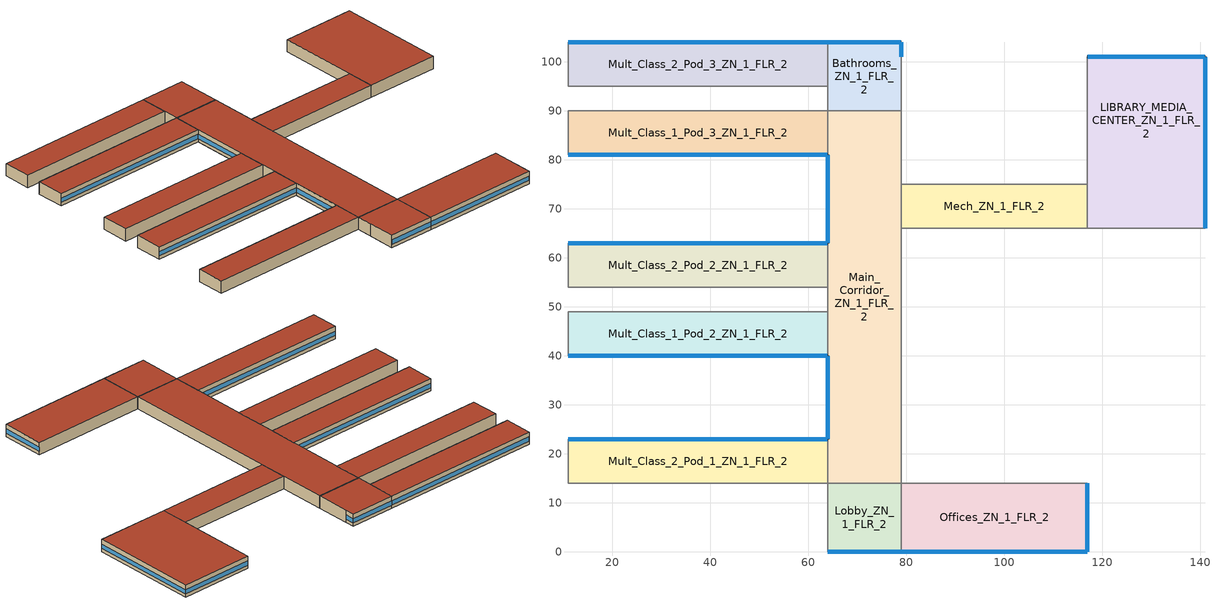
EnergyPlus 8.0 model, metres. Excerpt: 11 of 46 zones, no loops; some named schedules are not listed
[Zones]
Mult_Class_2_Pod_1_ZN_1_FLR_2
 floor to Mult_Class_2_Pod_1_ZN_1_FLR_1 (int_slab_floor): 11,23 64,23 64,14 11,14 z4
 wall outside (nonres_ext_wall): 64,23 11,23 z4:8
 wall to Corridor_Pod_1_ZN_1_FLR_2 (int_wall): 11,14 64,14 z4:8
 wall to Main_Corridor_ZN_1_FLR_2 (int_wall): 64,14 64,23 z4:8
 wall to Corner_Class_2_Pod_1_ZN_1_FLR_2 (int_wall): 11,23 11,14 z4:8
 window (Window_U_0.40_SHGC_0.38): 63.95,23 11.05,23 z5.1:6.5
 roof outside (nonres_roof): 11,14 64,14 64,23 11,23 z8
Mult_Class_1_Pod_2_ZN_1_FLR_2
 floor to Mult_Class_1_Pod_2_ZN_1_FLR_1 (int_slab_floor): 11,49 64,49 64,40 11,40 z4
 wall outside (nonres_ext_wall): 11,40 64,40 z4:8
 wall to Main_Corridor_ZN_1_FLR_2 (int_wall): 64,40 64,49 z4:8
 wall to Corridor_Pod_2_ZN_1_FLR_2 (int_wall): 64,49 11,49 z4:8
 wall to Corner_Class_1_Pod_2_ZN_1_FLR_2 (int_wall): 11,49 11,40 z4:8
 window (Window_U_0.40_SHGC_0.38): 11.05,40 63.95,40 z5.1:6.5
 roof outside (nonres_roof): 11,40 64,40 64,49 11,49 z8
Mult_Class_2_Pod_2_ZN_1_FLR_2
 floor to Mult_Class_2_Pod_2_ZN_1_FLR_1 (int_slab_floor): 11,63 64,63 64,54 11,54 z4
 wall outside (nonres_ext_wall): 64,63 11,63 z4:8
 wall to Corridor_Pod_2_ZN_1_FLR_2 (int_wall): 11,54 64,54 z4:8
 wall to Main_Corridor_ZN_1_FLR_2 (int_wall): 64,54 64,63 z4:8
 wall to Corner_Class_2_Pod_2_ZN_1_FLR_2 (int_wall): 11,63 11,54 z4:8
 window (Window_U_0.40_SHGC_0.38): 63.95,63 11.05,63 z5.1:6.5
 roof outside (nonres_roof): 11,54 64,54 64,63 11,63 z8
Mult_Class_1_Pod_3_ZN_1_FLR_2
 floor to Mult_Class_1_Pod_3_ZN_1_FLR_1 (int_slab_floor): 11,90 64,90 64,81 11,81 z4
 wall outside (nonres_ext_wall): 11,81 64,81 z4:8
 wall to Main_Corridor_ZN_1_FLR_2 (int_wall): 64,81 64,90 z4:8
 wall to Corridor_Pod_3_ZN_1_FLR_2 (int_wall): 64,90 11,90 z4:8
 wall to Corner_Class_1_Pod_3_ZN_1_FLR_2 (int_wall): 11,90 11,81 z4:8
 window (Window_U_0.40_SHGC_0.38): 11.05,81 63.95,81 z5.1:6.5
 roof outside (nonres_roof): 11,81 64,81 64,90 11,90 z8
Mult_Class_2_Pod_3_ZN_1_FLR_2
 floor to Mult_Class_2_Pod_3_ZN_1_FLR_1 (int_slab_floor): 11,104 64,104 64,95 11,95 z4
 wall outside (nonres_ext_wall): 64,104 11,104 z4:8
 wall to Corridor_Pod_3_ZN_1_FLR_2 (int_wall): 11,95 64,95 z4:8
 wall to Bathrooms_ZN_1_FLR_2 (int_wall): 64,95 64,104 z4:8
 wall to Corner_Class_2_Pod_3_ZN_1_FLR_2 (int_wall): 11,104 11,95 z4:8
 window (Window_U_0.40_SHGC_0.38): 63.95,104 11.05,104 z5.1:6.5
 roof outside (nonres_roof): 11,95 64,95 64,104 11,104 z8
Main_Corridor_ZN_1_FLR_2
 floor to Main_Corridor_ZN_1_FLR_1 (int_slab_floor): 64,90 79,90 79,14 64,14 z4
 wall outside (nonres_ext_wall): 64,81 64,63 / 64,40 64,23 z4:8
 wall to Lobby_ZN_1_FLR_2 (int_wall): 64,14 79,14 z4:8
 wall to Gym_ZN_1_FLR_1 (int_wall): 79,14 79,66 z4:8
 wall to Mech_ZN_1_FLR_2 (int_wall): 79,66 79,75 z4:8
 wall to Auditorium_ZN_1_FLR_1 (nonres_ext_wall): 79,75 79,90 z4:8
 wall to Bathrooms_ZN_1_FLR_2 (int_wall): 79,90 64,90 z4:8
 wall to Corridor_Pod_2_ZN_1_FLR_2 (int_wall): 64,54 64,49 z4:8
 window (Window_U_0.40_SHGC_0.38): 64,80.95 64,63.05 / 64,39.95 64,23.05 z5.1:6.51
 roof outside (nonres_roof): 64,14 79,14 79,90 64,90 z8
Lobby_ZN_1_FLR_2
 floor to Lobby_ZN_1_FLR_1 (int_slab_floor): 64,14 79,14 79,0 64,0 z4
 wall outside (nonres_ext_wall): 64,0 79,0 z4:8
 wall to Offices_ZN_1_FLR_2 (int_wall): 79,0 79,14 z4:8
 wall to Corridor_Pod_1_ZN_1_FLR_2 (int_wall): 64,14 64,9 z4:8
 wall to Mult_Class_1_Pod_1_ZN_1_FLR_2 (int_wall): 64,9 64,0 z4:8
 window (Window_U_0.40_SHGC_0.38): 64.05,0 78.95,0 z5.1:6.51
 roof outside (nonres_roof): 64,0 79,0 79,14 64,14 z8
Bathrooms_ZN_1_FLR_2
 floor to Bathrooms_ZN_1_FLR_1 (int_slab_floor): 64,104 79,104 79,90 64,90 z4
 wall outside (nonres_ext_wall): 79,101 79,104 64,104 z4:8
 wall to Auditorium_ZN_1_FLR_1 (nonres_ext_wall): 79,90 79,101 z4:8
 wall to Corridor_Pod_3_ZN_1_FLR_2 (int_wall): 64,95 64,90 z4:8
 window (Window_U_0.40_SHGC_0.38): 79,101.05 79,103.95 z5.1:6.55; 78.95,104 64.05,104 z5.1:6.51
 roof outside (nonres_roof): 64,90 79,90 79,104 64,104 z8
Offices_ZN_1_FLR_2
 floor to Offices_ZN_1_FLR_1 (int_slab_floor): 79,14 117,14 117,0 79,0 z4
 wall outside (nonres_ext_wall): 79,0 117,0 117,14 z4:8
 wall to Gym_ZN_1_FLR_1 (int_wall): 117,14 79,14 z4:8
 window (Window_U_0.40_SHGC_0.38): 79.05,0 116.95,0 z5.1:6.5; 117,0.05 117,13.95 z5.1:6.51
 roof outside (nonres_roof): 79,0 117,0 117,14 79,14 z8
LIBRARY_MEDIA_CENTER_ZN_1_FLR_2
 floor to Kitchen_ZN_1_FLR_1 (int_slab_floor): 117,75 141,75 141,66 117,66 z4
 floor to Cafeteria_ZN_1_FLR_1 (int_slab_floor): 117,101 141,101 141,75 117,75 z4
 wall outside (nonres_ext_wall): 141,66 141,101 117,101 z4:8
 wall to Aux_Gym_ZN_1_FLR_1 (int_wall): 117,66 141,66 z4:8
 wall to Mech_ZN_1_FLR_2 (int_wall): 117,75 117,66 z4:8
 wall to Auditorium_ZN_1_FLR_1 (int_wall): 117,101 117,75 z4:8
 window (Window_U_0.40_SHGC_0.38): 141,66.05 141,100.95 z5.1:6.5; 140.95,101 117.05,101 z5.1:6.51
 roof outside (nonres_roof): 117,66 141,66 141,101 117,101 z8
Mech_ZN_1_FLR_2
 floor to Mech_ZN_1_FLR_1 (int_slab_floor): 79,75 117,75 117,66 79,66 z4
 wall to Gym_ZN_1_FLR_1 (int_wall): 79,66 117,66 z4:8
 wall to Auditorium_ZN_1_FLR_1 (int_wall): 117,75 79,75 z4:8
 roof outside (nonres_roof): 79,66 117,66 117,75 79,75 z8
[Building]
Secondary School: North Axis {deg}=0; Terrain=City; Loads Convergence Tolerance Value=0.04; Temperature Convergence Tolerance Value {deltaC}=0.2; Solar Distribution=FullInteriorAndExterior; Maximum Number of Warmup Days=25; Minimum Number of Warmup Days=6
[Site:Location]
Site:Location=Denver-Aurora-Buckley.AFB_CO_USA WMO=724695; Latitude {N+ S-}=39.72; Longitude {W- E+}=-104.75; Time Zone Relative to GMT {GMT+/-}=-7; Elevation {m}=1726
[SizingPeriod:DesignDay] Day of Month=21; Dry-Bulb Temperature Range Modifier Type=DefaultMultipliers; Humidity Condition Type=Wetbulb; Barometric Pressure {Pa}=82237; Rain {Yes/No}=No; Snow on ground {Yes/No}=No; Daylight Savings Time Indicator=No
Name | Month | Day Type | Maximum Dry-Bulb Temperature {C} | Daily Dry-Bulb Temperature Range {C} | Wetbulb at Maximum Dry-Bulb {C} | Wind Speed {m/s} design conditions vs. traditional 6.71 m/s (15 mph) | Wind Direction {Degrees; N=0, S=180} | Solar Model Indicator | Clearness {0.0 to 1.1} | Wind Speed {m/s} design conditions vs. traditional 3.35 m/s (7mph) | ASHRAE Clear Sky Optical Depth for Beam Irradiance (taub) | ASHRAE Clear Sky Optical Depth for Diffuse Irradiance (taud)
Denver-Aurora-Buckley.AFB_CO_USA Ann Htg 99.6% Condns DB | 12 | WinterDesignDay | -17.9 | 0 | -17.9 | 2.5 | 180 | ASHRAEClearSky | 0
Denver-Aurora-Buckley.AFB_CO_USA Ann Clg .4% Condns DB=>MWB | 7 | SummerDesignDay | 33.9 | 14.8 | 15 |  | 30 | ASHRAETau |  | 3.6 | 0.423 | 2.02
[Site:GroundTemperature:BuildingSurface]
20.76, 20.73, 20.73, 20.73, 20.77, 23.02, 23.36, 23.44, 23.48, 21.21, 20.91, 20.82
[Site:WaterMainsTemperature]
Calculation Method=CORRELATION; Annual Average Outdoor Air Temperature {C}=9.95; Maximum Difference In Monthly Average Outdoor Air Temperatures {deltaC}=23.7
[Material:NoMass]
CP02 CARPET PAD: VeryRough, 0.21648, 0.9, 0.7, 0.8
Nonres_Roof_Insulation: MediumSmooth, 5.30668, 0.9, 0.7, 0.7
Nonres_Exterior_Wall_Insulation: MediumSmooth, 2.81828, 0.9, 0.7, 0.7
[Construction]
InteriorFurnishings: Std Wood 6inch
int_wall: G01 13mm gypsum board, G01 13mm gypsum board
int_slab_floor: 100mm Normalweight concrete floor, CP02 CARPET PAD
nonres_roof: F13 Built-up roofing, Nonres_Roof_Insulation, F08 Metal surface
nonres_ext_wall: F07 25mm stucco, G01 16mm gypsum board, Nonres_Exterior_Wall_Insulation, G01 16mm gypsum board
[CONSTRUCTION]
Window_U_0.40_SHGC_0.38, Glass_8652_LayerAvg, Gap_1_W_0_0127, Glass_102_LayerAvg
[Material]
Name | Roughness | Thickness {m} | Conductivity {W/m-K} | Density {kg/m3} | Specific Heat {J/kg-K} | Thermal Absorptance | Solar Absorptance | Visible Absorptance | Absorptance:Thermal | Absorptance:Solar | Absorptance:Visible
Std Wood 6inch | MediumSmooth | 0.15 | 0.12 | 540 | 1210 | 0.9 | 0.7 | 0.7
F07 25mm stucco | Smooth | 0.0254 | 0.72 | 1856 | 840 | 0.9 | 0.7 | 0.7
F08 Metal surface | Smooth | 0.0008 | 45.28 | 7824 | 500
F13 Built-up roofing | Rough | 0.0095 | 0.16 | 1120 | 1460 |  |  |  | 0.9 | 0.77
G01 13mm gypsum board | Smooth | 0.0127 | 0.16 | 800 | 1090 |  |  |  | 0.9 | 0.7 | 0.5
G01 16mm gypsum board | MediumSmooth | 0.0159 | 0.16 | 800 | 1090
100mm Normalweight concrete floor | MediumRough | 0.1016 | 2.31 | 2322 | 832
[WindowMaterial:Glazing] Optical Data Type=SpectralAverage; IR Transmittance=0; Front Emissivity=0.84
Name | Layer name : CLEAR_3.DAT | Thickness | Solar Transmittance | Solar Front Reflectance | Solar Back Reflectance | Visible Transmittance | Visible Front Reflectance | Visible Back reflectance | Back Emissivity | Conductivity | Layer name : Low-E 50 CSR.MWF (Window_U_0.41_SHGC_0.38)
 | Glass_102_LayerAvg | 0.003048 | 0.833848 | 0.0747638 | 0.0748545 | 0.89926 | 0.082563 | 0.082564 | 0.84 | 1
 |  | 0.003059 | 0.343691 | 0.298987 | 0.462105 | 0.487937 | 0.209449 | 0.306829 | 0.39 | 0.962 | Glass_8652_LayerAvg
[WindowMaterial:Gas]
gap name - Air=Gap_1_W_0_0127; type=Air; thickness=0.0127
[Zone] Type=1; Multiplier=1; Ceiling Height {m}=4; Floor Area {m2}=autocalculate; Part of Total Floor Area=Yes
Name | Volume {m3}
Mult_Class_2_Pod_1_ZN_1_FLR_2; Mult_Class_1_Pod_2_ZN_1_FLR_2; Mult_Class_2_Pod_2_ZN_1_FLR_2; Mult_Class_1_Pod_3_ZN_1_FLR_2; Mult_Class_2_Pod_3_ZN_1_FLR_2 | 1908
Main_Corridor_ZN_1_FLR_2 | 4560
Lobby_ZN_1_FLR_2; Bathrooms_ZN_1_FLR_2 | 840
Offices_ZN_1_FLR_2 | 2128
LIBRARY_MEDIA_CENTER_ZN_1_FLR_2 | 3360
Mech_ZN_1_FLR_2 | 1368
[InternalMass] Construction=InteriorFurnishings
Name | Zone | Surface Area {m2}
Mult_Class_2_Pod_1_ZN_1_FLR_2_InternalMass_1 | Mult_Class_2_Pod_1_ZN_1_FLR_2 | 954
Mult_Class_1_Pod_2_ZN_1_FLR_2_InternalMass_1 | Mult_Class_1_Pod_2_ZN_1_FLR_2 | 954
Mult_Class_2_Pod_2_ZN_1_FLR_2_InternalMass_1 | Mult_Class_2_Pod_2_ZN_1_FLR_2 | 954
Mult_Class_1_Pod_3_ZN_1_FLR_2_InternalMass_1 | Mult_Class_1_Pod_3_ZN_1_FLR_2 | 954
Mult_Class_2_Pod_3_ZN_1_FLR_2_InternalMass_1 | Mult_Class_2_Pod_3_ZN_1_FLR_2 | 954
Main_Corridor_ZN_1_FLR_2_InternalMass_1 | Main_Corridor_ZN_1_FLR_2 | 2280
Lobby_ZN_1_FLR_2_InternalMass_1 | Lobby_ZN_1_FLR_2 | 420
Bathrooms_ZN_1_FLR_2_InternalMass_1 | Bathrooms_ZN_1_FLR_2 | 420
Offices_ZN_1_FLR_2_InternalMass_1 | Offices_ZN_1_FLR_2 | 1064
LIBRARY_MEDIA_CENTER_ZN_1_FLR_2_InternalMass_1 | LIBRARY_MEDIA_CENTER_ZN_1_FLR_2 | 1680
Mech_ZN_1_FLR_2_InternalMass_1 | Mech_ZN_1_FLR_2 | 684
[People] Fraction Radiant=0.3; Sensible Heat Fraction=AUTOCALCULATE; Activity Level Schedule=ACTIVITY_SCH; Enable ASHRAE 55 Comfort Warnings=No; Mean Radiant Temperature Calculation Type=ZoneAveraged; Work Efficiency Schedule=WORK_EFF_SCH; Clothing Insulation Schedule=CLOTHING_SCH; Air Velocity Schedule=AIR_VELO_SCH; Thermal Comfort Model 1 Type=FANGER
Name | Zone or ZoneList | Number of People Schedule | Number of People Calculation Method | Zone Floor Area per Person {m2/person}
Mult_Class_2_Pod_1_ZN_1_FLR_2 | Mult_Class_2_Pod_1_ZN_1_FLR_2 | BLDG_OCC_SCH | Area/Person | 2.654
Mult_Class_1_Pod_2_ZN_1_FLR_2 | Mult_Class_1_Pod_2_ZN_1_FLR_2 | BLDG_OCC_SCH | Area/Person | 2.654
Mult_Class_2_Pod_2_ZN_1_FLR_2 | Mult_Class_2_Pod_2_ZN_1_FLR_2 | BLDG_OCC_SCH | Area/Person | 2.654
Mult_Class_1_Pod_3_ZN_1_FLR_2 | Mult_Class_1_Pod_3_ZN_1_FLR_2 | BLDG_OCC_SCH_Extend | Area/Person | 2.654
Mult_Class_2_Pod_3_ZN_1_FLR_2 | Mult_Class_2_Pod_3_ZN_1_FLR_2 | BLDG_OCC_SCH_Extend | Area/Person | 2.654
Bathrooms_ZN_1_FLR_2 | Bathrooms_ZN_1_FLR_2 | BLDG_OCC_SCH | People
Offices_ZN_1_FLR_2 | Offices_ZN_1_FLR_2 | BLDG_OCC_SCH_Offices | Area/Person | 18.579
LIBRARY_MEDIA_CENTER_ZN_1_FLR_2 | LIBRARY_MEDIA_CENTER_ZN_1_FLR_2 | BLDG_OCC_SCH | Area/Person | 9.289
Mech_ZN_1_FLR_2 | Mech_ZN_1_FLR_2 | BLDG_OCC_SCH | People
[Lights] Design Level Calculation Method=Watts/Area; Return Air Fraction=0; Fraction Radiant=0.37; Fraction Visible=0.2; Fraction Replaceable=1; Return Air Fraction Calculated from Plenum Temperature=No
Name | Zone or ZoneList | Schedule | Watts per Zone Floor Area {W/m2}2}
Mult_Class_2_Pod_1_ZN_1_FLR_2_Lights | Mult_Class_2_Pod_1_ZN_1_FLR_2 | BLDG_LIGHT_CLASSROOM_SCH | 9.9028
Mult_Class_1_Pod_2_ZN_1_FLR_2_Lights | Mult_Class_1_Pod_2_ZN_1_FLR_2 | BLDG_LIGHT_CLASSROOM_SCH | 9.9028
Mult_Class_2_Pod_2_ZN_1_FLR_2_Lights | Mult_Class_2_Pod_2_ZN_1_FLR_2 | BLDG_LIGHT_CLASSROOM_SCH | 9.9028
Mult_Class_1_Pod_3_ZN_1_FLR_2_Lights | Mult_Class_1_Pod_3_ZN_1_FLR_2 | BLDG_LIGHT_CLASSROOM_SCH | 9.9028
Mult_Class_2_Pod_3_ZN_1_FLR_2_Lights | Mult_Class_2_Pod_3_ZN_1_FLR_2 | BLDG_LIGHT_CLASSROOM_SCH | 9.9028
Main_Corridor_ZN_1_FLR_2_Lights | Main_Corridor_ZN_1_FLR_2 | BLDG_LIGHT_CORRIDOR_SCH | 7.10418
Lobby_ZN_1_FLR_2_Lights | Lobby_ZN_1_FLR_2 | BLDG_LIGHT_LOBBYFLR1_SCH | 10.7639
Bathrooms_ZN_1_FLR_2_Lights | Bathrooms_ZN_1_FLR_2 | BLDG_LIGHT_BATH_SCH | 9.14932
Offices_ZN_1_FLR_2_Lights | Offices_ZN_1_FLR_2 | BLDG_LIGHT_OFFICE_SCH | 10.0104
LIBRARY_MEDIA_CENTER_ZN_1_FLR_2_Lights | LIBRARY_MEDIA_CENTER_ZN_1_FLR_2 | BLDG_LIGHT_LIBRARY_SCH | 8.39585
Mech_ZN_1_FLR_2_Lights | Mech_ZN_1_FLR_2 | BLDG_LIGHT_SCH | 10.2257
[ElectricEquipment] Schedule=BLDG_EQUIP_SCH; Design Level Calculation Method=EquipmentLevel; Fraction Latent=0; Fraction Radiant=0.5; Fraction Lost=0
Name | Zone or ZoneList | Design Level {W}
Mult_Class_2_Pod_1_ZN_1_FLR_2_PlugMisc_Equip | Mult_Class_2_Pod_1_ZN_1_FLR_2 | 4770
Mult_Class_1_Pod_2_ZN_1_FLR_2_PlugMisc_Equip | Mult_Class_1_Pod_2_ZN_1_FLR_2 | 4770
Mult_Class_2_Pod_2_ZN_1_FLR_2_PlugMisc_Equip | Mult_Class_2_Pod_2_ZN_1_FLR_2 | 4770
Mult_Class_1_Pod_3_ZN_1_FLR_2_PlugMisc_Equip | Mult_Class_1_Pod_3_ZN_1_FLR_2 | 9540
Mult_Class_2_Pod_3_ZN_1_FLR_2_PlugMisc_Equip | Mult_Class_2_Pod_3_ZN_1_FLR_2 | 9540
Main_Corridor_ZN_1_FLR_2_PlugMisc_Equip | Main_Corridor_ZN_1_FLR_2 | 4560
Lobby_ZN_1_FLR_2_PlugMisc_Equip | Lobby_ZN_1_FLR_2 | 840
Bathrooms_ZN_1_FLR_2_PlugMisc_Equip | Bathrooms_ZN_1_FLR_2 | 840
Offices_ZN_1_FLR_2_PlugMisc_Equip | Offices_ZN_1_FLR_2 | 5745.6
LIBRARY_MEDIA_CENTER_ZN_1_FLR_2_PlugMisc_Equip | LIBRARY_MEDIA_CENTER_ZN_1_FLR_2 | 8400
Mech_ZN_1_FLR_2_PlugMisc_Equip | Mech_ZN_1_FLR_2 | 1368
[Daylighting:Controls] Total Daylighting Reference Points=2; Z-Coordinate of First Reference Point {m}=0.762; Z-Coordinate of Second Reference Point {m}=0.762; Lighting Control Type=2; Maximum Allowable Discomfort Glare Index=22; Minimum Input Power Fraction for Continuous Dimming Control=0.3; Minimum Light Output Fraction for Continuous Dimming Control=0.2; Number of Stepped Control Steps=3; Probability Lighting will be Reset When Needed in Manual Stepped Control=1
Name | X-Coordinate of First Reference Point {m} | Y-Coordinate of First Reference Point {m} | X-Coordinate of Second Reference Point {m} | Y-Coordinate of Second Reference Point {m} | Fraction of Zone Controlled by First Reference Point | Fraction of Zone Controlled by Second Reference Point | Illuminance Setpoint at First Reference Point {lux} | Illuminance Setpoint at Second Reference Point {lux} | Glare Calculation Azimuth Angle of View Direction Clockwise from Zone y-Axis {deg}
Mult_Class_2_Pod_1_ZN_1_FLR_2; Mult_Class_2_Pod_2_ZN_1_FLR_2; Mult_Class_2_Pod_3_ZN_1_FLR_2 | 26.5 | 7.3236 | 26.5 | 5.6472 | 0.28 | 0.28 | 500 | 500 | 0
Mult_Class_1_Pod_2_ZN_1_FLR_2; Mult_Class_1_Pod_3_ZN_1_FLR_2 | 26.5 | 1.6764 | 26.5 | 3.3528 | 0.28 | 0.28 | 500 | 500 | 180
Lobby_ZN_1_FLR_2 | 7.5 | 1.6764 | 7.5 | 3.3528 | 0.18 | 0.18 | 300 | 300 | 180
Offices_ZN_1_FLR_2 | 18.9982 | 3.3528 | 34.6472 | 7.0104 | 0.36 | 0.08 | 375 | 375 | 180
LIBRARY_MEDIA_CENTER_ZN_1_FLR_2 | 20.6472 | 17.5 | 12 | 31.6472 | 0.21 | 0.11 | 500 | 500 | 0
[ZoneInfiltration:DesignFlowRate] Schedule=INFIL_SCH_PNNL; Design Flow Rate Calculation Method=Flow/ExteriorArea; Constant Term Coefficient=0; Temperature Term Coefficient=0; Velocity Term Coefficient=0.224; Velocity Squared Term Coefficient=0
Name | Zone or ZoneList | Flow per Exterior Surface Area {m3/s-m2}
Mult_Class_2_Pod_1_ZN_1_FLR_2_Infiltration | Mult_Class_2_Pod_1_ZN_1_FLR_2 | 0.00017524
Mult_Class_1_Pod_2_ZN_1_FLR_2_Infiltration | Mult_Class_1_Pod_2_ZN_1_FLR_2 | 0.00017524
Mult_Class_2_Pod_2_ZN_1_FLR_2_Infiltration | Mult_Class_2_Pod_2_ZN_1_FLR_2 | 0.00017524
Mult_Class_1_Pod_3_ZN_1_FLR_2_Infiltration | Mult_Class_1_Pod_3_ZN_1_FLR_2 | 0.00017524
Mult_Class_2_Pod_3_ZN_1_FLR_2_Infiltration | Mult_Class_2_Pod_3_ZN_1_FLR_2 | 0.00017524
Main_Corridor_ZN_1_FLR_2_Infiltration | Main_Corridor_ZN_1_FLR_2 | 8.4775e-05
Lobby_ZN_1_FLR_2_Infiltration | Lobby_ZN_1_FLR_2 | 0.000126309
Bathrooms_ZN_1_FLR_2_Infiltration | Bathrooms_ZN_1_FLR_2 | 0.00020255
Offices_ZN_1_FLR_2_Infiltration | Offices_ZN_1_FLR_2 | 0.000159878
LIBRARY_MEDIA_CENTER_ZN_1_FLR_2_Infiltration | LIBRARY_MEDIA_CENTER_ZN_1_FLR_2 | 0.000124602
Mech_ZN_1_FLR_2_Infiltration | Mech_ZN_1_FLR_2 | 0
[Exterior:Lights] Control Option=AstronomicalClock
Name | Schedule | Design Level {W}
Exterior_Lights_a | Exterior_lighting_schedule_a | 441.8
Exterior_Lights_b | Exterior_lighting_schedule_b_2016 | 2994.5
Exterior_Lights_c | Exterior_lighting_schedule_c_2016 | 2973.7
